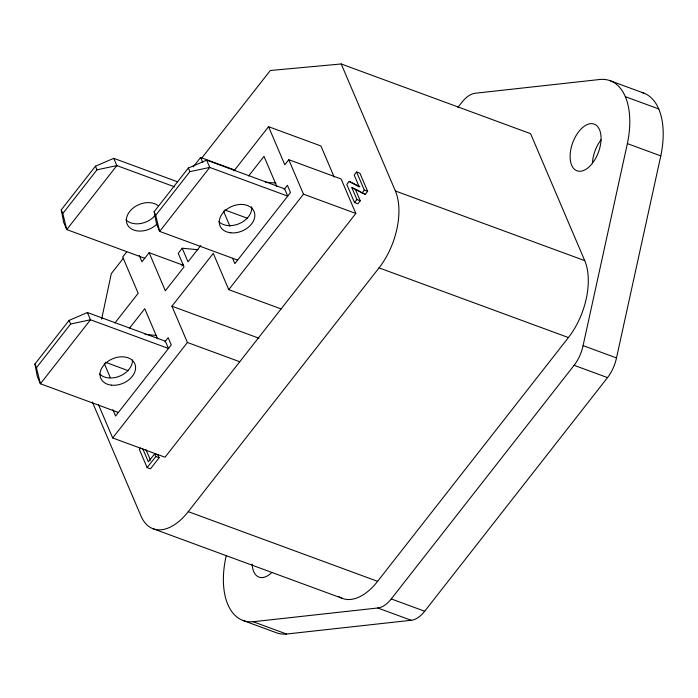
<?xml version="1.0" encoding="UTF-8"?>
<svg xmlns="http://www.w3.org/2000/svg" width="698" height="698" viewBox="0 0 698 698"><rect width="100%" height="100%" fill="white"/><g stroke="black" fill="none" stroke-linecap="round" stroke-linejoin="round"><path stroke-width="1.05" d="M101.638 319.161L111.296 273.642L123.372 258.216M226.265 555.468L225.803 557.589A71.109 39.167 -69.8 0 0 253.156 621.726L286.573 634.028L411.166 620.278A28.444 15.67 -69.8 0 0 424.681 611.23L607.53 377.609A28.444 15.67 -69.8 0 0 616.5 357.926L660.788 155.907A71.109 39.167 -69.8 0 0 641.82 92.459M253.156 621.726L377.749 607.984A28.444 15.67 -69.8 0 0 391.264 598.936L574.114 365.307A28.444 15.67 -69.8 0 0 583.083 345.632L627.371 143.605A71.109 39.167 -69.8 0 0 600.018 79.467L475.425 93.218A28.444 15.67 -69.8 0 0 461.91 102.266L457.897 107.396M144.739 258.269L66.764 229.581L63.666 222.322L61.25 209.88L95.434 166.203L113.757 158.333L177.545 181.803M113.757 158.333L116.845 165.583L66.764 229.581L62.803 213.509L96.987 169.832L116.845 165.583L174.57 186.828M87.398 312.521L90.496 319.771L40.414 383.769L37.317 376.51L34.9 364.068L69.085 320.391L87.398 312.521L165.374 341.209L168.471 348.468L90.496 319.771L70.629 324.02L36.444 367.698L40.414 383.769L118.381 412.457M206.652 160.156L209.749 167.415L159.659 231.404L156.561 224.145L154.153 211.703L188.338 168.026L206.652 160.156L284.627 188.853L287.716 196.103L209.749 167.415L189.882 171.656L155.698 215.333L159.659 231.404L237.634 260.101M126.731 251.847L122.7 257.004L138.178 293.282L114.926 322.982M154.267 216.668L155.61 214.949M193.224 166.892L200.605 157.46L234.842 170.05M201.862 157.923L270.292 70.498L341.209 63.972L530.576 133.658L584.741 260.642A56.887 31.331 -69.8 0 1 568.416 337.553L377.609 581.338A56.887 31.331 -69.8 0 1 338.678 596.476M182.527 264.978L149.11 252.685L141.956 261.829L139.242 255.477M234.022 170.827L268.556 126.696L320.906 145.961L334.168 177.039M198.049 249.727L182.213 248.226L178.234 253.304L184.045 266.915L165.356 290.778L149.11 252.685M129.409 328.313L144.748 308.699L157.582 338.774M248.654 175.948L264.001 156.343L276.827 186.418M181.803 265.903L183.094 264.254M200.692 245.635L188.015 261.829L182.213 248.226M239.763 361.747L187.413 342.482L171.935 306.204L213.274 253.383L228.752 289.661L281.102 308.926M98.401 404.482L112.683 437.96L165.033 457.225L355.832 213.448L341.13 178.985L288.78 159.72L284.801 164.798L268.556 126.696M164.903 341.811L168.157 337.658L171.254 344.917L115.598 416.017L112.893 409.665M284.156 189.446L287.41 185.293L290.499 192.552L234.851 263.652L232.53 258.208M112.683 437.96L187.413 342.482M228.752 289.661L303.482 194.184L288.78 159.72M140.577 447.95L139.382 449.468L147.121 467.608L150.463 468.838L159.127 457.775L157.966 455.052L154.624 453.822L148.342 461.84L142.593 448.352M359.845 186.628L349.183 181.419L346.793 184.464L354.532 202.603L357.873 203.833L360.264 200.788L355.203 188.922M360.264 200.788L356.922 199.558L351.862 187.692L365.263 194.393L367.654 191.348L359.915 173.209L356.573 171.978L354.183 175.024L359.252 186.889L349.183 181.419M147.121 467.608L155.785 456.544L154.624 453.822M354.532 202.603L356.922 199.558M361.922 193.163L364.312 190.118L356.573 171.978M92.354 402.013L140.97 515.996A56.887 31.331 -69.8 0 0 188.251 511.651L379.049 267.875A56.887 31.331 -69.8 0 0 395.373 190.964L341.209 63.972M265.38 182.108L275.937 183.103M145.071 334.368L156.684 335.468M610.34 80.793L643.757 93.087M625.338 96.664L658.755 108.958M627.371 143.605L660.788 155.907M395.373 190.964L584.741 260.642M364.312 190.118L367.654 191.348M351.862 187.692L354.366 188.617M303.482 194.184L355.832 213.448M224.704 209.915L247.197 218.186M379.049 267.875L568.416 337.553M583.083 345.632L616.5 357.926M574.114 365.307L607.53 377.609M171.935 306.204L258.888 338.198M105.459 362.271L127.952 370.551M155.785 456.544L159.127 457.775M188.251 511.651L377.609 581.338M391.264 598.936L424.681 611.23M377.749 607.984L411.166 620.278M152.967 528.7L342.334 598.378M242.834 620.409L276.251 632.702A71.109 39.167 -69.8 0 0 286.573 634.028M356.111 189.42L360.692 191.906M362.524 192.901L365.263 194.393M200.605 157.46L202.699 162.364M223.517 211.162L229.93 226.204M188.338 168.026L189.882 171.656M154.153 211.703L155.698 215.333M95.434 166.203L96.987 169.832M61.25 209.88L62.803 213.509M145.934 449.582L150.454 460.183M104.264 363.527L110.258 377.557M69.085 320.391L70.629 324.02M34.9 364.068L36.444 367.698M155.541 214.923A18.488 13.323 -23.1 0 1 125.972 219.757M156.841 224.18A18.488 13.323 -23.1 0 1 131.25 228.796A18.488 13.323 -23.1 0 1 132.376 208.685A18.488 13.323 -23.1 0 1 157.888 205.474M251.664 206.713A18.488 13.323 -23.1 0 1 239.711 223.439A18.488 13.323 -23.1 0 1 218.875 221.58M132.489 359.967A18.488 13.323 -23.1 0 1 119.908 376.048A18.488 13.323 -23.1 0 1 99.622 373.936M592.428 163.105A24.884 13.707 -69.8 0 1 601.091 139.774M271.836 572.473A24.884 13.707 -69.8 0 1 252.144 564.097M230.82 232.809A18.488 13.323 -23.1 0 0 254.604 213.108A18.488 13.323 -23.1 0 0 225.742 210.107A18.488 13.323 -23.1 0 0 230.82 232.809M111.575 385.174A18.488 13.323 -23.1 0 0 135.351 365.464A18.488 13.323 -23.1 0 0 106.497 362.471A18.488 13.323 -23.1 0 0 111.575 385.174M592.358 163.323A24.884 13.707 -69.8 0 0 594.251 124.122A24.884 13.707 -69.8 0 0 570.153 154.904A24.884 13.707 -69.8 0 0 592.358 163.323"/></g></svg>
